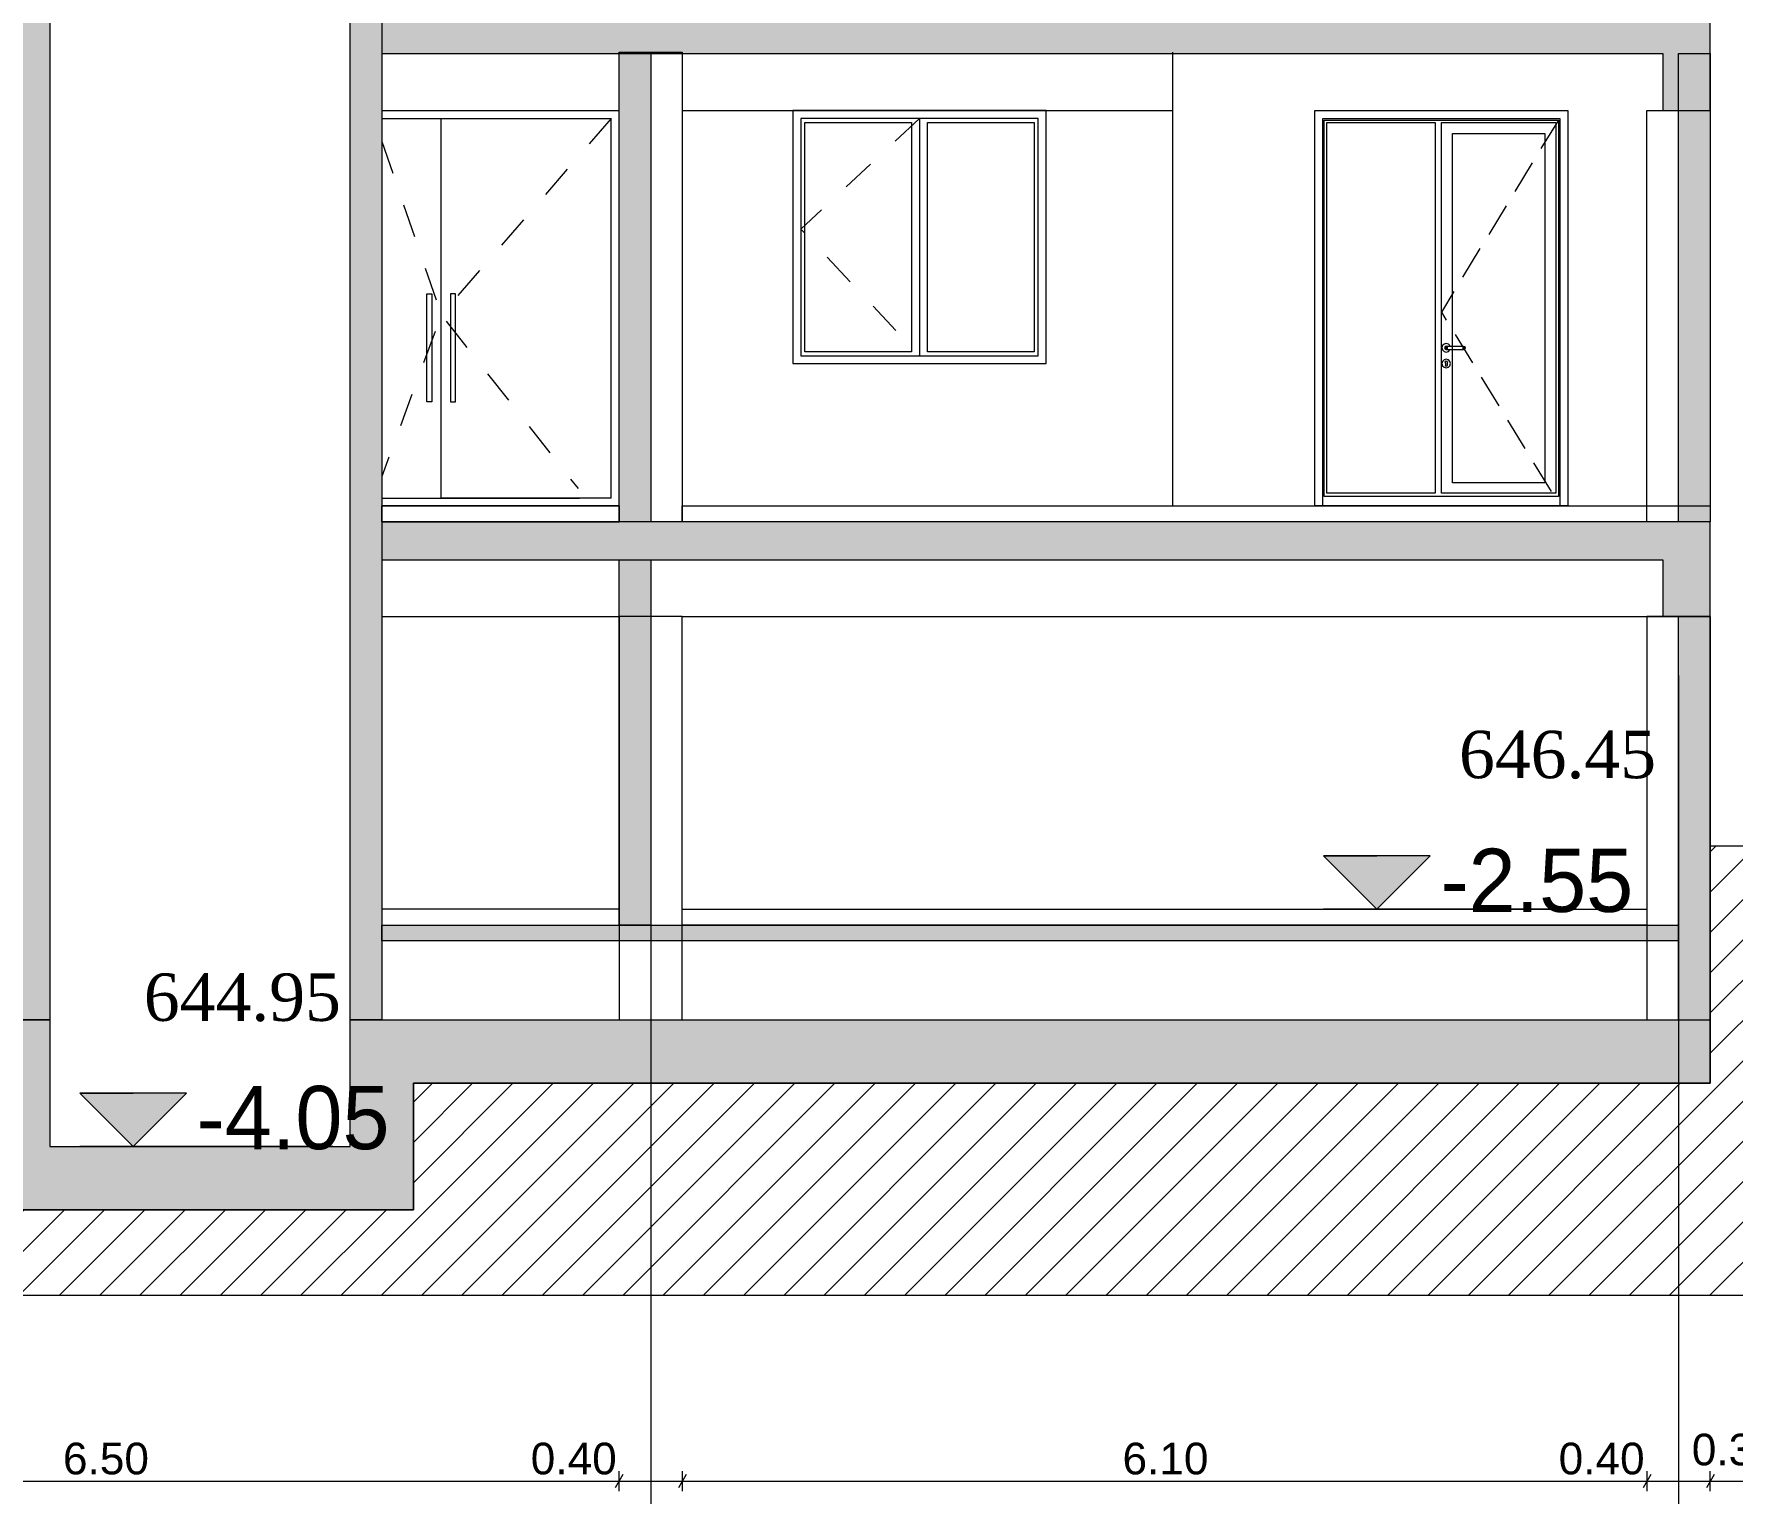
# Model space of a CAD drawing. Header units: millimetres. Extents: x 475206255 to 476720147, y 4620882299 to 4621447368.
# Drawn here: x 475466812 to 475477549, y 4621038253 to 4621047479 of the extents above; entities that cross this region are included whole.
import ezdxf

# ---------------------------------------------------------------- set-up
doc = ezdxf.new("R2010")
doc.units = ezdxf.units.MM
doc.header["$MEASUREMENT"] = 0
doc.linetypes.add('Dashed', pattern=[423.333333, 211.666667, -211.666667])
doc.linetypes.add('Hidden Line', pattern=[317.5, 211.666667, -105.833333])
for name, color, linetype, lineweight in [('0_0 Architecture_Pen_No__7', 7, 'Continuous', 0), ('0_0 Architecture_Pen_No__8', 8, 'Continuous', 0), ('0_Pen_No__1_Pen_No__250', 7, 'Continuous', 0), ('0_Pen_No__250_Pen_No__142', 142, 'Continuous', 0), ('0_Pen_No__7_Pen_No__253', 252, 'Continuous', 0), ('2D Drafting - General_Pen_No__250_Pen_No__7', 7, 'Continuous', 0), ('2D Drafting - General_Pen_No__7_Pen_No__253', 252, 'Continuous', 0), ('gegmebi_Pen_No__7_Pen_No__250', 7, 'Continuous', 0), ('New_2D Drafting - General_Pen_No__250_Pen_No__154', 154, 'Continuous', 0), ('New_2D Drafting - General_Pen_No__250_Pen_No__7', 7, 'Continuous', 0), ('New_2D Drafting - General_Pen_No__7_Pen_No__250', 7, 'Continuous', 0), ('New_2D Drafting - General_Pen_No__7_Pen_No__7', 7, 'Continuous', 0), ('New_gegmebi_Pen_No__7_Pen_No__250', 7, 'Continuous', 0), ('New_gegmebi_Pen_No__7_Pen_No__4', 7, 'Continuous', 0), ('New_New_piketebi_Pen_No__7_Pen_No__1', 1, 'Continuous', 0), ('New_Structural - Bearing_Pen_No__250', 7, 'Continuous', 0), ('New_Structural - Bearing_Pen_No__253', 252, 'Continuous', 0), ('Structural - Bearing_Pen_No__7_Pen_No__7_Pen_No__253', 252, 'Continuous', 0), ('zoma_Pen_No__142', 142, 'Continuous', 0), ('zoma_Pen_No__1_Pen_No__142', 142, 'Continuous', 0), ('zoma_Pen_No__5_Pen_No__5_Pen_No__142', 142, 'Continuous', 0)]:
    doc.layers.add(name, color=color, linetype=linetype, lineweight=lineweight)
for name, color, linetype, lineweight, true_color in [('0_Pen_No__7_Pen_No__12', 7, 'Continuous', 0, 0x939598), ('2D Drafting - General_Pen_No__7_Pen_No__12', 7, 'Continuous', 0, 0x939598), ('gegmebi_Pen_No__7_Pen_No__7_Pen_No__12', 7, 'Continuous', 0, 0x939598), ('kar-panjara_Pen_No__7_Pen_No__7_Pen_No__12', 7, 'Continuous', 0, 0x939598), ('New_gegmebi_Pen_No__7_Pen_No__252', 7, 'Continuous', 0, 0x666666)]:
    doc.layers.add(name, color=color, linetype=linetype, lineweight=lineweight, true_color=true_color)
doc.layers.add('zoma', color=7, linetype='Continuous')
doc.styles.add('GENERATED_STYLE_2', font='arial.ttf')
doc.styles.add('GENERATED_STYLE_4', font='ACADMTAV.TTF')
doc.styles.add('GENERATED_STYLE_9', font='times.ttf')
doc.dimstyles.new('GENERATED_STYLE__25', dxfattribs={"dimtxt": 200, "dimasz": 64.421331, "dimexe": 0.18, "dimexo": 3, "dimgap": 0, "dimtad": 1, "dimtih": 1, "dimtoh": 1, "dimlfac": 0.001, "dimzin": 0, "dimdsep": 46, "dimtxsty": 'GENERATED_STYLE_2', "dimblk": 'ARROWHEAD_2', "dimblk1": 'ARROWHEAD_2', "dimblk2": 'ARROWHEAD_2', "dimcen": 0.09, "dimclrd": 142, "dimclre": 142, "dimclrt": 142, "dimadec": 0, "dimazin": 0, "dimtfac": 1, "dimtdec": 4, "dimtmove": 2, "dimatfit": 3, "dimfxl": 1, "dimtolj": 1, "dimtzin": 0, "dimarcsym": 0})
doc.dimstyles.new('GENERATED_STYLE__3', dxfattribs={"dimtxt": 200, "dimasz": 64.421331, "dimexe": 0.18, "dimexo": 3, "dimgap": 0, "dimtad": 1, "dimtih": 1, "dimtoh": 1, "dimlfac": 0.001, "dimzin": 0, "dimdsep": 46, "dimtxsty": 'GENERATED_STYLE_2', "dimblk": 'ARROWHEAD_2', "dimblk1": 'ARROWHEAD_2', "dimblk2": 'ARROWHEAD_2', "dimcen": 0.09, "dimclrd": 142, "dimclre": 142, "dimclrt": 142, "dimadec": 0, "dimazin": 0, "dimtfac": 1, "dimtdec": 4, "dimtmove": 0, "dimatfit": 3, "dimfxl": 1, "dimtolj": 1, "dimtzin": 0, "dimarcsym": 0})

# ---------------------------------------------------------------- blocks, each defined once
blk = doc.blocks.new('*D1578', base_point=(475826096, 4621095193))
at = {"layer": 'zoma_Pen_No__142', "color": 142, "linetype": 'Continuous', "lineweight": 0, "transparency": 16777216}
for p, q in [((475456670, 4621037523), (475456712, 4621037523)), ((475456736, 4621037565), (475456687, 4621037480)), ((475456712, 4621037459), (475456712, 4621037586)), ((475456712, 4621037523), (475519012, 4621037523)), ((475518987, 4621037480), (475519036, 4621037565)), ((475519012, 4621037459), (475519012, 4621037586)), ((475519012, 4621037523), (475519053, 4621037523))]:
    blk.add_line(p, q, dxfattribs=at)
at = {"layer": 'zoma_Pen_No__142', "color": 142, "lineweight": 0, "transparency": 16777216, "insert": (475487519, 4621037563), "char_height": 200, "attachment_point": 7, "style": 'GENERATED_STYLE_2'}
blk.add_mtext('\\A1;{\\pql;\\fArial|b0|i0|c204|p0;\\W1.000000;62.30}', dxfattribs=at)
blk = doc.blocks.new('ARROWHEAD_2')
at = {"color": 0, "linetype": 'Continuous', "lineweight": 0}
for p, q in [((0, 0), (-1, 0)), ((-0.38, -0.66), (0.38, 0.66))]:
    blk.add_line(p, q, dxfattribs=at)
blk = doc.blocks.new('*D1582', base_point=(475826096, 4621095193))
at = {"layer": 'zoma_Pen_No__142', "color": 142, "linetype": 'Continuous', "lineweight": 0, "transparency": 16777216}
for p, q in [((475464036, 4621038370), (475463987, 4621038285)), ((475464012, 4621038264), (475464012, 4621038391)), ((475470536, 4621038370), (475470487, 4621038285)), ((475470512, 4621038264), (475470512, 4621038391)), ((475464012, 4621038328), (475470512, 4621038328))]:
    blk.add_line(p, q, dxfattribs=at)
at = {"layer": 'zoma_Pen_No__142', "color": 142, "lineweight": 0, "transparency": 16777216, "char_height": 200, "attachment_point": 7, "style": 'GENERATED_STYLE_2'}
for s, insert in [('\\A1;{\\pql;\\fArial|b0|i0|c204|p0;\\W1.000000;6.50}', (475466995, 4621038368)), ('\\A1;{\\pql;\\fArial|b0|i0|c204|p0;\\W1.000000;0.40}', (475469953, 4621038368))]:
    blk.add_mtext(s, dxfattribs=dict(at, insert=insert))
blk = doc.blocks.new('*D1583', base_point=(475826096, 4621095193))
at = {"layer": 'zoma_Pen_No__142', "color": 142, "linetype": 'Continuous', "lineweight": 0, "transparency": 16777216}
for p, q in [((475470536, 4621038370), (475470487, 4621038285)), ((475470512, 4621038264), (475470512, 4621038391)), ((475470936, 4621038370), (475470887, 4621038285)), ((475470912, 4621038264), (475470912, 4621038391)), ((475470512, 4621038328), (475470912, 4621038328))]:
    blk.add_line(p, q, dxfattribs=at)
blk = doc.blocks.new('*D1584', base_point=(475826096, 4621095193))
at = {"layer": 'zoma_Pen_No__142', "color": 142, "linetype": 'Continuous', "lineweight": 0, "transparency": 16777216}
for p, q in [((475470936, 4621038370), (475470887, 4621038285)), ((475470912, 4621038264), (475470912, 4621038391)), ((475477036, 4621038370), (475476987, 4621038285)), ((475477012, 4621038264), (475477012, 4621038391)), ((475470912, 4621038328), (475477012, 4621038328))]:
    blk.add_line(p, q, dxfattribs=at)
at = {"layer": 'zoma_Pen_No__142', "color": 142, "lineweight": 0, "transparency": 16777216, "char_height": 200, "attachment_point": 7, "style": 'GENERATED_STYLE_2'}
for s, insert in [('\\A1;{\\pql;\\fArial|b0|i0|c204|p0;\\W1.000000;6.10}', (475473695, 4621038368)), ('\\A1;{\\pql;\\fArial|b0|i0|c204|p0;\\W1.000000;0.40}', (475476453, 4621038368))]:
    blk.add_mtext(s, dxfattribs=dict(at, insert=insert))
blk = doc.blocks.new('*D1585', base_point=(475826096, 4621095193))
at = {"layer": 'zoma_Pen_No__142', "color": 142, "linetype": 'Continuous', "lineweight": 0, "transparency": 16777216}
for p, q in [((475477036, 4621038370), (475476987, 4621038285)), ((475477012, 4621038264), (475477012, 4621038391)), ((475477436, 4621038370), (475477387, 4621038285)), ((475477412, 4621038264), (475477412, 4621038391)), ((475477012, 4621038328), (475477412, 4621038328))]:
    blk.add_line(p, q, dxfattribs=at)
at = {"layer": 'zoma_Pen_No__142', "color": 142, "lineweight": 0, "transparency": 16777216, "insert": (475477295, 4621038425), "char_height": 200, "attachment_point": 7, "style": 'GENERATED_STYLE_2'}
blk.add_mtext('\\A1;{\\pql;\\fArial|b0|i0|c204|p0;\\W1.000000;0.30}', dxfattribs=at)
blk = doc.blocks.new('*D1586', base_point=(475826096, 4621095193))
at = {"layer": 'zoma_Pen_No__142', "color": 142, "linetype": 'Continuous', "lineweight": 0, "transparency": 16777216}
for p, q in [((475477436, 4621038370), (475477387, 4621038285)), ((475477412, 4621038264), (475477412, 4621038391)), ((475477736, 4621038370), (475477687, 4621038285)), ((475477712, 4621038264), (475477712, 4621038391)), ((475477412, 4621038328), (475477712, 4621038328))]:
    blk.add_line(p, q, dxfattribs=at)

msp = doc.modelspace()

# ---------------------------------------------------------------- hatches: boundary and pattern name
at = {"layer": '0_0 Architecture_Pen_No__8', "linetype": 'Continuous', "lineweight": 0, "true_color": 0x404040}
msp.add_hatch(color=250, dxfattribs=at).paths.add_polyline_path([(475456711.58, 4621041244.07), (475466911.58, 4621041244.07), (475466911.58, 4621040443.958), (475468811.581, 4621040443.958), (475468811.581, 4621041244.07), (475469503.241, 4621041244.07), (475477411.58, 4621041244.07), (475477411.58, 4621040844.069), (475469211.241, 4621040844.069), (475469211.241, 4621040443.958), (475469211.241, 4621040043.958), (475466711.581, 4621040043.958), (475466511.615, 4621040043.958), (475466511.615, 4621040844.07), (475456711.58, 4621040844.07)])
at = {"layer": '0_Pen_No__250_Pen_No__142', "linetype": 'Continuous', "lineweight": 0}
for points in [[(475475303.174, 4621041944.202), (475475640.703, 4621042281.895), (475474965.481, 4621042281.731)], [(475467438.474, 4621040443.958), (475467776.003, 4621040781.652), (475467100.781, 4621040781.487)]]:
    msp.add_hatch(color=142, dxfattribs=at).paths.add_polyline_path(points)
at = {"layer": '2D Drafting - General_Pen_No__250_Pen_No__7', "linetype": 'Continuous', "lineweight": 0}
for points in [[(475477411.556, 4621047594.55), (475469011.581, 4621047594.55), (475469011.581, 4621047354.633), (475477111.556, 4621047354.633), (475477111.556, 4621046994.55), (475477411.656, 4621046994.55)], [(475477411.556, 4621044394.55), (475469011.581, 4621044394.55), (475469011.581, 4621044154.543), (475477111.556, 4621044154.543), (475477111.556, 4621043794.55), (475477411.656, 4621043794.55)], [(475469011.581, 4621041844.07), (475477211.58, 4621041844.07), (475477211.58, 4621041744.07), (475469011.581, 4621041744.07)]]:
    msp.add_hatch(color=7, dxfattribs=at).paths.add_polyline_path(points)
at = {"layer": 'New_2D Drafting - General_Pen_No__250_Pen_No__154', "linetype": 'Continuous', "lineweight": 0}
for points in [[(475466711.58, 4621041244.07), (475466711.58, 4621058143.447), (475466911.581, 4621058143.447), (475466911.581, 4621057963.48), (475466911.581, 4621041244.07)], [(475468811.581, 4621058143.447), (475469011.581, 4621058143.447), (475469011.581, 4621041244.07), (475468811.581, 4621041244.07)], [(475477211.58, 4621043794.727), (475477411.58, 4621043794.727), (475477411.58, 4621041243.622), (475477211.58, 4621041243.622)]]:
    msp.add_hatch(color=154, dxfattribs=at).paths.add_polyline_path(points)
at = {"layer": 'New_2D Drafting - General_Pen_No__250_Pen_No__7', "linetype": 'Continuous', "lineweight": 0}
for points in [[(475470711.58, 4621044394.373), (475470511.58, 4621044394.373), (475470511.58, 4621047354.633), (475470711.58, 4621047354.633)], [(475477211.58, 4621047354.633), (475477411.58, 4621047354.633), (475477411.58, 4621044394.727), (475477211.58, 4621044394.727)], [(475470711.58, 4621041844.07), (475470511.58, 4621041844.07), (475470511.58, 4621044154.65), (475470711.58, 4621044154.65)]]:
    msp.add_hatch(color=7, dxfattribs=at).paths.add_polyline_path(points)
at = {"layer": 'New_2D Drafting - General_Pen_No__7_Pen_No__7', "linetype": 'Continuous', "lineweight": 0}
h = msp.add_hatch(dxfattribs=at)
h.set_pattern_fill('MASONRY_BLOCK', style=0, pattern_type=2)
h.set_pattern_definition([(45, (475826095.76, 4621095193.19), (-127.27922, 127.27922), [])])
h.paths.add_polyline_path([(475452974.425, 4621042244.07), (475456710.947, 4621042244.071), (475456710.947, 4621041744.004), (475456711.047, 4621041744.004), (475456711.017, 4621041564.479), (475456711.58, 4621041564.479), (475456711.58, 4621041244.07), (475456711.58, 4621040844.07), (475466511.615, 4621040844.07), (475466511.615, 4621040043.958), (475466711.581, 4621040043.958), (475469211.241, 4621040043.958), (475469211.241, 4621040443.958), (475469211.241, 4621040844.069), (475477412.05, 4621040844.069), (475477412.05, 4621042344.563), (475477711.501, 4621042344.563), (475477711.501, 4621041844.07), (475487112.247, 4621041844.069), (475487112.247, 4621041043.958), (475489811.873, 4621041043.958), (475489811.873, 4621041844.069), (475498012.213, 4621041844.069), (475498012.213, 4621043844.07), (475498312.213, 4621043844.07), (475498312.213, 4621042844.069), (475506512.553, 4621042844.069), (475506512.553, 4621042043.958), (475509212.179, 4621042043.958), (475509212.179, 4621042844.069), (475519011.58, 4621042844.07), (475519011.58, 4621044244.001), (475523777.15, 4621044243.999), (475523777.15, 4621041501.744), (475500553.601, 4621041501.744), (475500553.601, 4621040501.744), (475479153.68, 4621040501.744), (475479153.68, 4621039501.744), (475452974.425, 4621039501.744)])

# ---------------------------------------------------------------- linework, layer by layer
at = {"layer": '0_0 Architecture_Pen_No__7', "color": 7, "linetype": 'Continuous', "lineweight": 0, "flags": 128}
msp.add_lwpolyline([(475456711.58, 4621041244.07), (475466911.58, 4621041244.07), (475466911.58, 4621040443.958), (475468811.581, 4621040443.958), (475468811.581, 4621041244.07), (475469503.241, 4621041244.07), (475477411.58, 4621041244.07), (475477411.58, 4621040844.069), (475469211.241, 4621040844.069), (475469211.241, 4621040443.958), (475469211.241, 4621040043.958), (475466711.581, 4621040043.958), (475466511.615, 4621040043.958), (475466511.615, 4621040844.07), (475456711.58, 4621040844.07)], close=True, dxfattribs=at)
at = {"layer": '0_Pen_No__1_Pen_No__250', "color": 7, "linetype": 'Continuous', "lineweight": 0, "flags": 128}
for points in [[(475475303.174, 4621041944.202), (475474965.481, 4621042281.731), (475475303.092, 4621042281.813)], [(475475303.174, 4621041944.202), (475475640.703, 4621042281.895), (475475303.092, 4621042281.813)], [(475476565.563, 4621041944.51), (475474965.563, 4621041944.12)], [(475467438.474, 4621040443.958), (475467100.781, 4621040781.487), (475467438.392, 4621040781.569)], [(475467438.474, 4621040443.958), (475467776.003, 4621040781.652), (475467438.392, 4621040781.569)], [(475468700.863, 4621040444.266), (475467100.863, 4621040443.876)]]:
    msp.add_lwpolyline(points, dxfattribs=at)
at = {"layer": '0_Pen_No__250_Pen_No__142', "color": 142, "linetype": 'Continuous', "lineweight": 0, "flags": 128}
for points in [[(475475303.174, 4621041944.202), (475475640.703, 4621042281.895), (475474965.481, 4621042281.731)], [(475467438.474, 4621040443.958), (475467776.003, 4621040781.652), (475467100.781, 4621040781.487)]]:
    msp.add_lwpolyline(points, close=True, dxfattribs=at)
at = {"layer": '0_Pen_No__7_Pen_No__12', "color": 252, "linetype": 'Continuous', "lineweight": 0, "true_color": 0x939598}
for p, q in [((475470511.58, 4621044493.86), (475470511.58, 4621046993.86)), ((475470461.58, 4621044543.64), (475470461.58, 4621046943.86))]:
    msp.add_line(p, q, dxfattribs=at)
at = {"layer": '0_Pen_No__7_Pen_No__253', "color": 252, "linetype": 'Continuous', "lineweight": 0, "flags": 128}
msp.add_lwpolyline([(475473211.28, 4621046994.196), (475471611.28, 4621046994.196), (475471611.28, 4621045394.196), (475473211.28, 4621045394.196)], close=True, dxfattribs=at)
at = {"layer": '2D Drafting - General_Pen_No__250_Pen_No__7', "color": 7, "linetype": 'Continuous', "lineweight": 0, "flags": 128}
for points in [[(475477411.556, 4621047594.55), (475469011.581, 4621047594.55), (475469011.581, 4621047354.633), (475477111.556, 4621047354.633), (475477111.556, 4621046994.55), (475477411.656, 4621046994.55)], [(475477411.556, 4621044394.55), (475469011.581, 4621044394.55), (475469011.581, 4621044154.543), (475477111.556, 4621044154.543), (475477111.556, 4621043794.55), (475477411.656, 4621043794.55)], [(475469011.581, 4621041844.07), (475477211.58, 4621041844.07), (475477211.58, 4621041744.07), (475469011.581, 4621041744.07)]]:
    msp.add_lwpolyline(points, close=True, dxfattribs=at)
at = {"layer": '2D Drafting - General_Pen_No__7_Pen_No__12', "color": 252, "linetype": 'Dashed', "lineweight": 0, "true_color": 0x939598, "flags": 128}
for points in [[(475470461.58, 4621046943.86), (475469386.58, 4621045703.61), (475470251.883, 4621044603.7)], [(475469011.581, 4621046797.947), (475469386.58, 4621045703.61), (475469011.581, 4621044680.131)]]:
    msp.add_lwpolyline(points, dxfattribs=at)
at = {"layer": '2D Drafting - General_Pen_No__7_Pen_No__253', "color": 252, "linetype": 'Continuous', "lineweight": 0, "flags": 128}
for points in [[(475476511.224, 4621044494.682), (475474911.224, 4621044494.682), (475474911.224, 4621046994.682), (475476511.224, 4621046994.682)], [(475476511.224, 4621046994.682), (475476511.224, 4621044494.682)]]:
    msp.add_lwpolyline(points, dxfattribs=at)
at = {"layer": '2D Drafting - General_Pen_No__7_Pen_No__253', "color": 252, "linetype": 'Dashed', "lineweight": 0, "flags": 128}
msp.add_lwpolyline([(475472411.657, 4621046944.792), (475471661.486, 4621046244.975), (475472411.22, 4621045444.196)], dxfattribs=at)
at = {"layer": '2D Drafting - General_Pen_No__7_Pen_No__253', "color": 252, "linetype": 'Continuous', "lineweight": 0, "flags": 128}
for points in [[(475474961.224, 4621046944.681), (475476461.224, 4621046944.681), (475476461.224, 4621044494.683), (475474961.224, 4621044494.684)], [(475474971.224, 4621046934.681), (475476451.224, 4621046934.681), (475476451.224, 4621044554.684), (475474971.224, 4621044554.684)], [(475474986.224, 4621046919.681), (475475671.224, 4621046919.681), (475475671.224, 4621044574.684), (475474986.224, 4621044574.684)], [(475475711.22, 4621046919.681), (475476436.224, 4621046919.681), (475476436.224, 4621044574.684), (475475711.224, 4621044574.684)], [(475475781.224, 4621046849.681), (475476366.224, 4621046849.681), (475476366.224, 4621044639.684), (475475781.224, 4621044639.684)]]:
    msp.add_lwpolyline(points, close=True, dxfattribs=at)
at = {"layer": '2D Drafting - General_Pen_No__7_Pen_No__253', "color": 252, "linetype": 'Hidden Line', "lineweight": 0, "flags": 128}
msp.add_lwpolyline([(475476451.224, 4621046934.681), (475475711.224, 4621045720.559), (475476460.447, 4621044495.967)], dxfattribs=at)
at = {"layer": 'gegmebi_Pen_No__7_Pen_No__250', "color": 7, "linetype": 'Continuous', "lineweight": 0, "flags": 128}
for points in [[(475470511.58, 4621044394.108), (475469011.581, 4621044394.108), (475469011.581, 4621044494.24), (475470511.58, 4621044494.24)], [(475477411.58, 4621044394.108), (475470911.58, 4621044394.108), (475470911.58, 4621044494.24), (475477411.58, 4621044494.24)], [(475477011.58, 4621041844.07), (475470911.58, 4621041844.07), (475470911.58, 4621041944.202), (475477011.58, 4621041944.202)]]:
    msp.add_lwpolyline(points, close=True, dxfattribs=at)
at = {"layer": 'gegmebi_Pen_No__7_Pen_No__7_Pen_No__12', "color": 252, "linetype": 'Continuous', "lineweight": 0, "true_color": 0x939598, "flags": 128}
for points in [[(475470511.58, 4621046993.86), (475469011.581, 4621046993.86)], [(475469011.581, 4621046943.86), (475470461.58, 4621046943.86)], [(475469011.581, 4621044543.666), (475470261.722, 4621044543.666)], [(475470511.58, 4621044493.86), (475469011.581, 4621044493.86)]]:
    msp.add_lwpolyline(points, dxfattribs=at)
for points in [[(475469296.58, 4621045151.781), (475469296.58, 4621045835.524), (475469326.58, 4621045835.524), (475469326.58, 4621045151.781)], [(475469476.58, 4621045151.781), (475469476.58, 4621045835.472), (475469446.58, 4621045835.472), (475469446.58, 4621045151.781)]]:
    msp.add_lwpolyline(points, close=True, dxfattribs=at)
at = {"layer": 'kar-panjara_Pen_No__7_Pen_No__7_Pen_No__12', "color": 252, "linetype": 'Continuous', "lineweight": 0, "true_color": 0x939598, "flags": 128}
msp.add_lwpolyline([(475470461.58, 4621044543.64), (475469386.58, 4621044543.64), (475469386.58, 4621046943.86), (475470461.58, 4621046943.86)], dxfattribs=at)
at = {"layer": 'New_2D Drafting - General_Pen_No__250_Pen_No__7', "color": 7, "linetype": 'Continuous', "lineweight": 0, "flags": 128}
for points in [[(475466711.58, 4621041244.07), (475466711.58, 4621058143.447), (475466911.581, 4621058143.447), (475466911.581, 4621057963.48), (475466911.581, 4621041244.07)], [(475468811.581, 4621058143.447), (475469011.581, 4621058143.447), (475469011.581, 4621041244.07), (475468811.581, 4621041244.07)], [(475470711.58, 4621044394.373), (475470511.58, 4621044394.373), (475470511.58, 4621047354.633), (475470711.58, 4621047354.633)], [(475477211.58, 4621047354.633), (475477411.58, 4621047354.633), (475477411.58, 4621044394.727), (475477211.58, 4621044394.727)], [(475470711.58, 4621041844.07), (475470511.58, 4621041844.07), (475470511.58, 4621044154.65), (475470711.58, 4621044154.65)], [(475477211.58, 4621043794.727), (475477411.58, 4621043794.727), (475477411.58, 4621041243.622), (475477211.58, 4621041243.622)]]:
    msp.add_lwpolyline(points, close=True, dxfattribs=at)
at = {"layer": 'New_2D Drafting - General_Pen_No__7_Pen_No__250', "color": 7, "linetype": 'Continuous', "lineweight": 0, "flags": 128}
msp.add_lwpolyline([(475479153.68, 4621039501.744), (475452974.425, 4621039501.744), (475452974.425, 4621042244.07), (475456710.947, 4621042244.071), (475456710.947, 4621041744.004), (475456711.047, 4621041744.004), (475456711.017, 4621041564.479), (475456711.58, 4621041564.479), (475456711.58, 4621041244.07), (475456711.58, 4621040844.07), (475466511.615, 4621040844.07), (475466511.615, 4621040043.958), (475466711.581, 4621040043.958), (475469211.241, 4621040043.958), (475469211.241, 4621040443.958), (475469211.241, 4621040844.069), (475477412.05, 4621040844.069), (475477412.05, 4621042344.563), (475477711.501, 4621042344.563)], dxfattribs=at)
at = {"layer": 'New_gegmebi_Pen_No__7_Pen_No__250', "color": 7, "linetype": 'Continuous', "lineweight": 0, "flags": 128}
for points in [[(475469011.581, 4621044393.7), (475470511.58, 4621044393.7), (475470511.58, 4621044494.24), (475469011.581, 4621044494.24)], [(475469011.581, 4621041844.07), (475470511.58, 4621041844.07), (475470511.58, 4621041944.61), (475469011.581, 4621041944.61)]]:
    msp.add_lwpolyline(points, close=True, dxfattribs=at)
at = {"layer": 'New_gegmebi_Pen_No__7_Pen_No__252', "color": 251, "linetype": 'Continuous', "lineweight": 0, "true_color": 0x666666}
for p, q in [((475469011.581, 4621046994.727), (475470511.58, 4621046994.727)), ((475470911.58, 4621046994.196), (475474011.303, 4621046994.196)), ((475469011.581, 4621043794.727), (475470511.58, 4621043794.727)), ((475470911.58, 4621043794.727), (475477411.58, 4621043794.727))]:
    msp.add_line(p, q, dxfattribs=at)
at = {"layer": 'New_gegmebi_Pen_No__7_Pen_No__4', "color": 7, "linetype": 'Continuous', "lineweight": 0}
for points in [[(475470911.58, 4621044394.373), (475470511.58, 4621044394.373), (475470511.58, 4621047364.189), (475470911.58, 4621047364.189)], [(475477411.58, 4621044394.373), (475477011.58, 4621044394.373), (475477011.58, 4621046994.55), (475477411.58, 4621046994.55)], [(475470511.58, 4621041244.07), (475470911.58, 4621041244.07), (475470911.58, 4621043794.727), (475470511.58, 4621043794.727)], [(475477011.58, 4621041244.07), (475477411.58, 4621041244.07), (475477411.58, 4621043794.727), (475477011.58, 4621043794.727)]]:
    msp.add_lwpolyline(points, close=True, dxfattribs=at)
at = {"layer": 'New_Structural - Bearing_Pen_No__250', "color": 7, "linetype": 'Continuous', "lineweight": 0}
msp.add_line((475474011.303, 4621047364.188), (475474011.303, 4621044494.24), dxfattribs=at)
at = {"layer": 'New_Structural - Bearing_Pen_No__253', "color": 252, "linetype": 'Continuous', "lineweight": 0}
for p, q in [((475475718.732, 4621045508.182), (475475715.114, 4621045494.682)), ((475475715.114, 4621045494.682), (475475718.732, 4621045481.182)), ((475475728.614, 4621045518.065), (475475718.732, 4621045508.182)), ((475475718.732, 4621045481.182), (475475728.614, 4621045471.3)), ((475475742.114, 4621045521.682), (475475728.614, 4621045518.065)), ((475475728.614, 4621045471.3), (475475742.114, 4621045467.682)), ((475475735.043, 4621045501.753), (475475732.114, 4621045494.682)), ((475475732.114, 4621045494.682), (475475735.043, 4621045487.611)), ((475475736.595, 4621045501.753), (475475733.836, 4621045494.682)), ((475475733.836, 4621045494.682), (475475736.595, 4621045487.611)), ((475475742.114, 4621045504.682), (475475735.043, 4621045501.753)), ((475475735.043, 4621045487.611), (475475742.114, 4621045484.682)), ((475475741.41, 4621045501.753), (475475739.298, 4621045494.682)), ((475475739.298, 4621045494.682), (475475741.41, 4621045487.611)), ((475475755.614, 4621045518.065), (475475742.114, 4621045521.682)), ((475475742.114, 4621045504.682), (475475743.256, 4621045504.682)), ((475475742.114, 4621045484.682), (475475743.256, 4621045484.682)), ((475475742.114, 4621045467.682), (475475755.614, 4621045471.3)), ((475475743.256, 4621045504.682), (475475746.508, 4621045504.682)), ((475475743.256, 4621045484.682), (475475746.508, 4621045484.682)), ((475475746.508, 4621045504.682), (475475751.374, 4621045504.682)), ((475475746.508, 4621045484.682), (475475751.374, 4621045484.682)), ((475475748.615, 4621045501.753), (475475747.472, 4621045494.682)), ((475475747.472, 4621045494.682), (475475748.615, 4621045487.611)), ((475475751.374, 4621045504.682), (475475757.114, 4621045504.682)), ((475475751.374, 4621045484.682), (475475757.114, 4621045484.682)), ((475475765.497, 4621045508.182), (475475755.614, 4621045518.065)), ((475475755.614, 4621045471.3), (475475765.497, 4621045481.182)), ((475475757.114, 4621045504.682), (475475837.114, 4621045504.682)), ((475475757.114, 4621045484.682), (475475837.114, 4621045484.682)), ((475475766.435, 4621045504.682), (475475765.497, 4621045508.182)), ((475475765.497, 4621045481.182), (475475766.435, 4621045484.682)), ((475475837.114, 4621045504.682), (475475842.855, 4621045504.682)), ((475475837.114, 4621045484.682), (475475842.855, 4621045484.682)), ((475475842.855, 4621045504.682), (475475847.721, 4621045504.682)), ((475475842.855, 4621045484.682), (475475847.721, 4621045484.682)), ((475475845.614, 4621045501.753), (475475846.757, 4621045494.682)), ((475475846.757, 4621045494.682), (475475845.614, 4621045487.611)), ((475475847.721, 4621045504.682), (475475850.973, 4621045504.682)), ((475475847.721, 4621045484.682), (475475850.973, 4621045484.682)), ((475475850.973, 4621045504.682), (475475852.114, 4621045504.682)), ((475475850.973, 4621045484.682), (475475852.114, 4621045484.682)), ((475475852.114, 4621045504.682), (475475859.186, 4621045501.753)), ((475475859.186, 4621045487.611), (475475852.114, 4621045484.682)), ((475475852.819, 4621045501.753), (475475854.931, 4621045494.682)), ((475475854.931, 4621045494.682), (475475852.819, 4621045487.611)), ((475475857.633, 4621045501.753), (475475860.392, 4621045494.682)), ((475475860.392, 4621045494.682), (475475857.633, 4621045487.611)), ((475475859.186, 4621045501.753), (475475862.114, 4621045494.682)), ((475475862.114, 4621045494.682), (475475859.186, 4621045487.611)), ((475475718.732, 4621045408.182), (475475715.114, 4621045394.682)), ((475475715.114, 4621045394.682), (475475718.732, 4621045381.182)), ((475475728.614, 4621045418.065), (475475718.732, 4621045408.182)), ((475475718.732, 4621045381.182), (475475728.614, 4621045371.3)), ((475475742.114, 4621045421.682), (475475728.614, 4621045418.065)), ((475475728.614, 4621045371.3), (475475742.114, 4621045367.682)), ((475475735.394, 4621045406.322), (475475734.647, 4621045404.375)), ((475475737.114, 4621045399.082), (475475734.647, 4621045404.375)), ((475475735.394, 4621045406.322), (475475736.739, 4621045409.826)), ((475475736.739, 4621045409.826), (475475742.114, 4621045412.108)), ((475475737.114, 4621045397.569), (475475737.114, 4621045399.082)), ((475475737.114, 4621045397.569), (475475737.114, 4621045394.682)), ((475475737.114, 4621045394.682), (475475737.114, 4621045391.796)), ((475475737.114, 4621045391.796), (475475737.114, 4621045386.022)), ((475475737.114, 4621045386.022), (475475737.114, 4621045382.182)), ((475475738.579, 4621045378.647), (475475737.114, 4621045382.182)), ((475475742.114, 4621045377.182), (475475738.579, 4621045378.647)), ((475475755.614, 4621045418.065), (475475742.114, 4621045421.682)), ((475475742.114, 4621045412.108), (475475747.49, 4621045409.826)), ((475475745.65, 4621045378.647), (475475742.114, 4621045377.182)), ((475475742.114, 4621045367.682), (475475755.614, 4621045371.3)), ((475475747.114, 4621045382.182), (475475745.65, 4621045378.647)), ((475475749.582, 4621045404.375), (475475747.114, 4621045399.082)), ((475475747.114, 4621045399.082), (475475747.114, 4621045397.569)), ((475475747.114, 4621045397.569), (475475747.114, 4621045394.682)), ((475475747.114, 4621045394.682), (475475747.114, 4621045391.796)), ((475475747.114, 4621045391.796), (475475747.114, 4621045386.022)), ((475475747.114, 4621045386.022), (475475747.114, 4621045382.182)), ((475475748.835, 4621045406.322), (475475747.49, 4621045409.826)), ((475475748.835, 4621045406.322), (475475749.582, 4621045404.375)), ((475475765.497, 4621045408.182), (475475755.614, 4621045418.065)), ((475475755.614, 4621045371.3), (475475765.497, 4621045381.182)), ((475475769.114, 4621045394.682), (475475765.497, 4621045408.182)), ((475475765.497, 4621045381.182), (475475769.114, 4621045394.682))]:
    msp.add_line(p, q, dxfattribs=at)
at = {"layer": 'Structural - Bearing_Pen_No__7_Pen_No__7_Pen_No__253', "color": 252, "linetype": 'Continuous', "lineweight": 0}
for p, q in [((475473160.953, 4621046944.196), (475471661.474, 4621046944.196)), ((475471661.486, 4621046944.196), (475471661.486, 4621045444.196)), ((475471686.486, 4621046919.196), (475472361.279, 4621046919.196)), ((475471686.486, 4621045469.196), (475471686.486, 4621046919.196)), ((475472361.279, 4621046919.196), (475472361.279, 4621045469.196)), ((475472411.279, 4621046919.146), (475472411.22, 4621045444.196)), ((475472411.279, 4621046944.196), (475472411.279, 4621046919.146)), ((475472461.283, 4621046919.196), (475473135.953, 4621046919.196)), ((475472461.283, 4621045469.196), (475472461.283, 4621046919.196)), ((475473135.953, 4621046919.196), (475473135.953, 4621045469.196)), ((475473160.953, 4621045444.196), (475473160.953, 4621046944.196)), ((475472361.279, 4621045469.196), (475471686.486, 4621045469.196)), ((475473135.953, 4621045469.196), (475472461.283, 4621045469.196)), ((475471661.486, 4621045444.196), (475473160.953, 4621045444.196))]:
    msp.add_line(p, q, dxfattribs=at)
at = {"layer": 'zoma_Pen_No__5_Pen_No__5_Pen_No__142', "color": 142, "linetype": 'Continuous', "lineweight": 0}
for p, q in [((475470711.358, 4621043422.162), (475470711.358, 4621036955.807)), ((475477211.58, 4621043422.162), (475477211.58, 4621036955.807))]:
    msp.add_line(p, q, dxfattribs=at)

# ---------------------------------------------------------------- texts
at = {"layer": 'New_New_piketebi_Pen_No__7_Pen_No__1', "color": 1, "linetype": 'Continuous', "lineweight": 0, "char_height": 300, "attachment_point": 4, "style": 'GENERATED_STYLE_9'}
for s, insert in [('\\A1;{\\pql;\\fTimes New Roman|b0|i0|c204|p0;\\W1.000000;64\\fTimes New Roman|b0|i0|c204|p0;\\W1.000000;6\\fTimes New Roman|b0|i0|c204|p0;\\W1.000000;.\\fTimes New Roman|b0|i0|c204|p0;\\W1.000000;4\\fTimes New Roman|b0|i0|c204|p0;\\W1.000000;5}', (475475823.056, 4621042919.832)), ('\\A1;{\\pql;\\fTimes New Roman|b0|i0|c204|p0;\\W1.000000;64\\fTimes New Roman|b0|i0|c204|p0;\\W1.000000;4\\fTimes New Roman|b0|i0|c204|p0;\\W1.000000;.\\fTimes New Roman|b0|i0|c204|p0;\\W1.000000;95}', (475467506.41, 4621041385.222))]:
    msp.add_mtext(s, dxfattribs=dict(at, insert=insert))
at = {"layer": 'zoma_Pen_No__1_Pen_No__142', "color": 142, "linetype": 'Continuous', "lineweight": 0, "char_height": 400, "attachment_point": 7, "rotation": 0.0139872, "style": 'GENERATED_STYLE_4'}
for s, insert in [('\\A1;{\\pql;\\fAcadMtavr|b0|i0|c0|p0;\\W1.000000;-2.\\fAcadMtavr|b0|i0|c0|p0;\\W1.000000;55}', (475475705.489, 4621041921.255)), ('\\A1;{\\pql;\\fAcadMtavr|b0|i0|c0|p0;\\W1.000000;-4.\\fAcadMtavr|b0|i0|c0|p0;\\W1.000000;05}', (475467840.789, 4621040421.011))]:
    msp.add_mtext(s, dxfattribs=dict(at, insert=insert))

# ---------------------------------------------------------------- dimensions: what is measured, and where the dimension line sits
at = {"layer": 'zoma', "color": 142, "linetype": 'Continuous', "lineweight": 0}
for base, p1, p2, dimstyle, picture, middle in [((475470511.727, 4621038327.867), (475464011.727, 4621105430.468), (475470511.727, 4621105430.468), 'GENERATED_STYLE__3', '*D1582', (475467253.723, 4621038467.867)), ((475470911.726, 4621038327.867), (475470511.727, 4621105430.468), (475470911.726, 4621105430.468), 'GENERATED_STYLE__3', '*D1583', (475470212.306, 4621038467.867)), ((475477011.727, 4621038327.867), (475470911.726, 4621105430.468), (475477011.727, 4621090423.907), 'GENERATED_STYLE__3', '*D1584', (475473953.723, 4621038467.867)), ((475477411.728, 4621038327.867), (475477011.727, 4621090423.907), (475477411.728, 4621090493.56), 'GENERATED_STYLE__3', '*D1585', (475476712.306, 4621038467.867)), ((475477711.728, 4621038327.867), (475477411.728, 4621090493.56), (475477711.728, 4621090423.425), 'GENERATED_STYLE__25', '*D1586', (475477553.724, 4621038524.995)), ((475519011.727, 4621037522.851), (475456711.727, 4621021188.064), (475519011.727, 4621039727.162), 'GENERATED_STYLE__3', '*D1578', (475487853.554, 4621037662.851))]:
    dim = msp.add_linear_dim(base=base, p1=p1, p2=p2, dimstyle=dimstyle, dxfattribs=at)
    dim.commit()
    dim.dimension.update_dxf_attribs({"geometry": picture, "text_midpoint": middle, "dimtype": 160})

doc.saveas('drawing.dxf')
